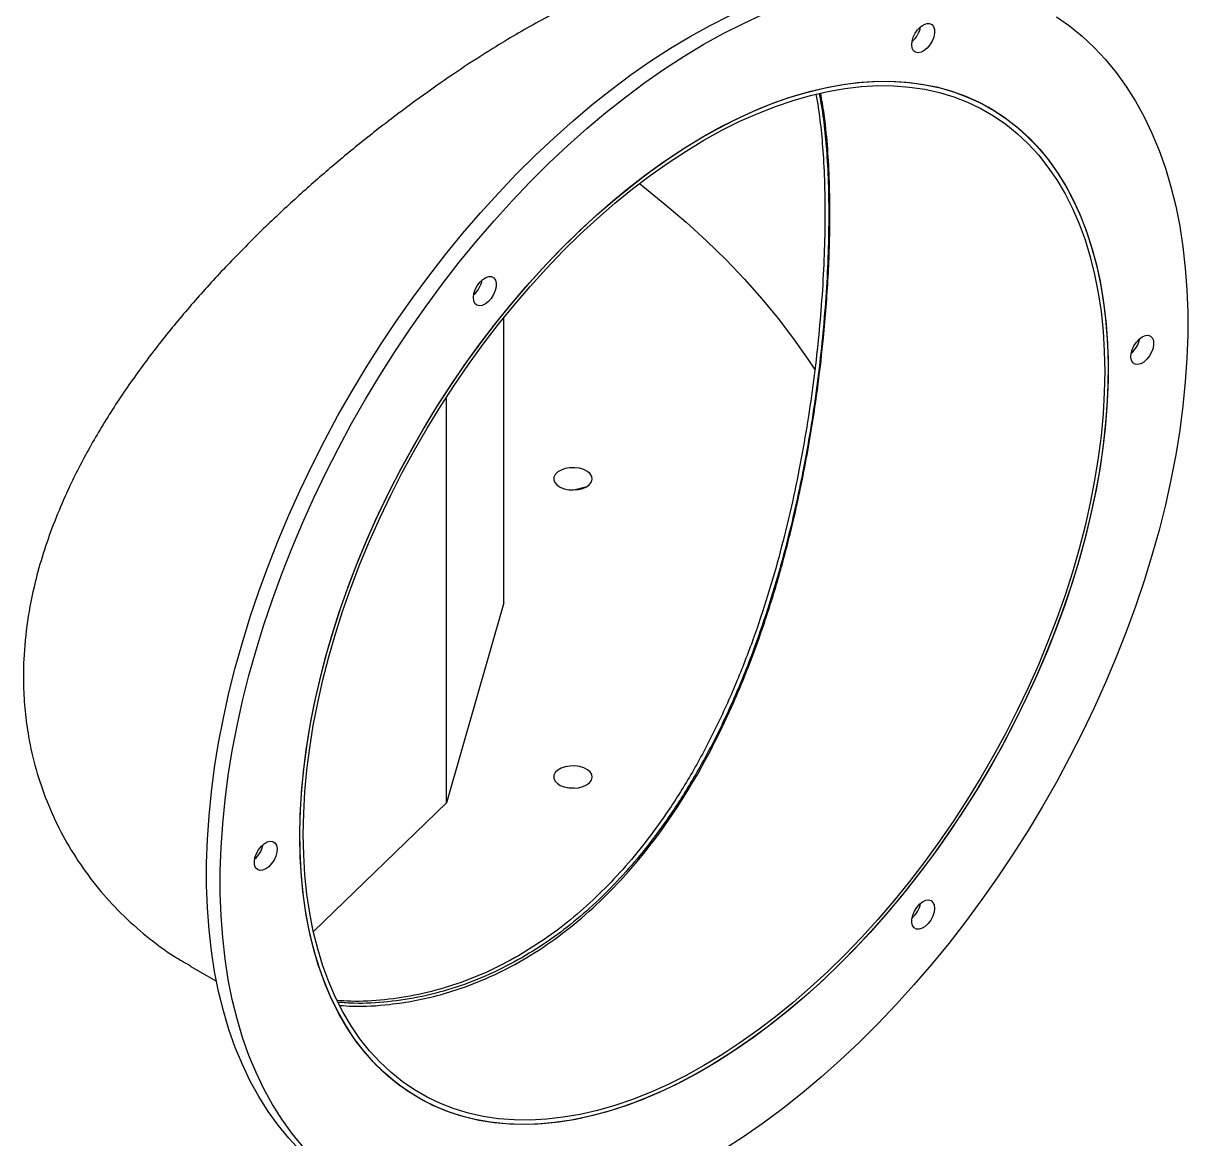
# Model space of a CAD drawing. Header units: millimetres. Extents: x 2 to 418, y 2 to 295.
# Drawn here: x 218.36 to 238.45, y 128.34 to 147.58 of the extents above; entities that cross this region are included whole.
import ezdxf

# ---------------------------------------------------------------- set-up
doc = ezdxf.new("R2010")
doc.units = ezdxf.units.MM

msp = doc.modelspace()

# ---------------------------------------------------------------- linework, layer by layer
at = {"color": 7, "linetype": 'Continuous', "lineweight": 25}
for p, q in [((226.6441, 137.5866), (226.6441, 142.5033)), ((225.6579, 134.1334), (225.6579, 141.1371)), ((228.0563, 139.5775), (227.8786, 139.5328)), ((226.6441, 137.5866), (225.6579, 134.1334)), ((227.8592, 134.3853), (227.747, 134.3926)), ((225.6579, 134.1334), (223.3598, 131.9137)), ((221.2358, 131.3143), (221.6885, 131.0529))]:
    msp.add_line(p, q, dxfattribs=at)
at = {"color": 7, "linetype": 'Continuous', "lineweight": 25, "flags": 128}
for points in [[(229.8643, 147.3592), (230.2048, 147.5477), (230.5447, 147.7199), (230.8835, 147.8755), (231.2206, 148.0141), (231.5554, 148.1356), (231.8875, 148.2397), (232.2161, 148.3264), (232.5409, 148.3954), (232.8612, 148.4466), (233.1765, 148.48), (233.4863, 148.4955), (233.79, 148.493), (234.0872, 148.4726), (234.3774, 148.4343), (234.6601, 148.3782), (234.9348, 148.3043), (235.2011, 148.2128), (235.4585, 148.1039), (235.7065, 147.9776), (235.7666, 147.9437)], [(230.1, 147.2231), (230.4405, 147.4117), (230.7804, 147.5838), (231.1192, 147.7394)], [(236.1806, 147.6982), (236.4088, 147.5381), (236.6265, 147.3614), (236.8334, 147.1684), (237.0291, 146.9594), (237.2132, 146.7349), (237.3855, 146.4951), (237.5456, 146.2405), (237.6934, 145.9715), (237.8285, 145.6885), (237.9508, 145.392), (238.06, 145.0825), (238.1559, 144.7606), (238.2385, 144.4267), (238.3075, 144.0814), (238.3628, 143.7253), (238.4044, 143.359), (238.4321, 142.983), (238.446, 142.5981), (238.446, 142.2048), (238.4321, 141.8039), (238.4044, 141.3959), (238.3628, 140.9816), (238.3075, 140.5616), (238.2385, 140.1366), (238.1559, 139.7074), (238.06, 139.2747), (237.9508, 138.8391), (237.8285, 138.4015), (237.6934, 137.9625), (237.5456, 137.5229), (237.3855, 137.0833), (237.2132, 136.6447), (237.0291, 136.2075), (236.8334, 135.7727), (236.6265, 135.3408), (236.4088, 134.9127), (236.1806, 134.4891), (235.9422, 134.0706), (235.6942, 133.6579), (235.4368, 133.2518), (235.1705, 132.8529), (234.8958, 132.4619), (234.6131, 132.0793), (234.3229, 131.706), (234.0257, 131.3424), (233.722, 130.9892), (233.4122, 130.647), (233.0969, 130.3164), (232.7766, 129.9978), (232.4518, 129.6919), (232.1232, 129.399), (231.7911, 129.1199), (231.4563, 128.8548), (231.1192, 128.6042), (230.7804, 128.3686), (230.4405, 128.1483)], [(233.7109, 147.3439), (233.7437, 147.4116), (233.7867, 147.4732), (233.8367, 147.5241), (233.89, 147.5604), (233.9426, 147.5796), (233.9906, 147.5802), (234.0305, 147.5621), (234.0594, 147.5267), (234.075, 147.4766), (234.0762, 147.4156), (234.0629, 147.3481), (234.0362, 147.2791), (233.9979, 147.2139), (233.951, 147.1571), (233.8989, 147.1131), (233.8455, 147.0851), (233.7947, 147.0751), (233.7503, 147.0839), (233.7156, 147.1109), (233.6932, 147.1541), (233.6847, 147.2102), (233.6907, 147.275), (233.7109, 147.3439)], [(223.1309, 128.1345), (222.9352, 128.3434), (222.7511, 128.568), (222.5788, 128.8078), (222.4186, 129.0624), (222.2709, 129.3314), (222.1357, 129.6144), (222.0135, 129.9109), (221.9043, 130.2203), (221.8083, 130.5423), (221.7258, 130.8762), (221.6568, 131.2215), (221.6015, 131.5776), (221.5599, 131.9439), (221.5321, 132.3198), (221.5182, 132.7048), (221.5182, 133.098), (221.5321, 133.499), (221.5599, 133.907), (221.6015, 134.3213), (221.6568, 134.7413), (221.7258, 135.1663), (221.8083, 135.5955), (221.9043, 136.0282), (222.0135, 136.4637), (222.1357, 136.9014), (222.2709, 137.3404), (222.4186, 137.78), (222.5788, 138.2195), (222.7511, 138.6582), (222.9352, 139.0954), (223.1309, 139.5302), (223.3377, 139.962), (223.5554, 140.3901), (223.7837, 140.8138), (224.022, 141.2323), (224.2701, 141.6449), (224.5275, 142.0511), (224.7937, 142.45), (225.0684, 142.841), (225.3511, 143.2235), (225.6413, 143.5969), (225.9386, 143.9605), (226.2423, 144.3136), (226.5521, 144.6558), (226.8674, 144.9865), (227.1877, 145.3051), (227.5124, 145.611), (227.8411, 145.9038), (228.1731, 146.183), (228.508, 146.4481), (228.8451, 146.6987), (229.1839, 146.9343), (229.5238, 147.1546), (229.8643, 147.3592)], [(223.1709, 128.2074), (222.9868, 128.4319), (222.8145, 128.6717), (222.6543, 128.9263), (222.5066, 129.1953), (222.3714, 129.4783), (222.2492, 129.7748), (222.14, 130.0843), (222.044, 130.4062), (221.9615, 130.7401), (221.8925, 131.0854), (221.8372, 131.4415), (221.7956, 131.8078), (221.7678, 132.1838), (221.7539, 132.5687), (221.7539, 132.962), (221.7678, 133.3629), (221.7956, 133.7709), (221.8372, 134.1853), (221.8925, 134.6052), (221.9615, 135.0302), (222.044, 135.4594), (222.14, 135.8921), (222.2492, 136.3277), (222.3714, 136.7653), (222.5066, 137.2043), (222.6543, 137.6439), (222.8145, 138.0835), (222.9868, 138.5222), (223.1709, 138.9593), (223.3666, 139.3941), (223.5734, 139.826), (223.7911, 140.2541), (224.0194, 140.6777), (224.2577, 141.0962), (224.5058, 141.5089), (224.7632, 141.915), (225.0294, 142.3139), (225.3041, 142.7049), (225.5868, 143.0875), (225.877, 143.4608), (226.1743, 143.8244), (226.478, 144.1776), (226.7878, 144.5198), (227.1031, 144.8504), (227.4234, 145.169), (227.7481, 145.475), (228.0768, 145.7678), (228.4088, 146.0469), (228.7437, 146.312), (229.0808, 146.5626), (229.4196, 146.7982), (229.7595, 147.0185), (230.1, 147.2231)], [(223.1271, 133.5581), (223.134, 133.9207), (223.1548, 134.2907), (223.1893, 134.6672), (223.2376, 135.0495), (223.2995, 135.4368), (223.3749, 135.8284), (223.4636, 136.2234), (223.5655, 136.6212), (223.6804, 137.0209), (223.8081, 137.4217), (223.9482, 137.8228), (224.1005, 138.2234), (224.2648, 138.6228), (224.4406, 139.0201), (224.6277, 139.4145), (224.8256, 139.8054), (225.034, 140.1918), (225.2525, 140.573), (225.4806, 140.9483), (225.7179, 141.3169), (225.9638, 141.6781), (226.218, 142.0311), (226.4799, 142.3754), (226.749, 142.7101), (227.0247, 143.0346), (227.3065, 143.3484), (227.5939, 143.6506), (227.8862, 143.9409), (228.183, 144.2185), (228.4835, 144.4829), (228.7873, 144.7336), (229.0937, 144.9702), (229.402, 145.192), (229.7118, 145.3988), (230.0223, 145.5901), (230.333, 145.7654), (230.6432, 145.9245), (230.9523, 146.0671), (231.2598, 146.1928), (231.5649, 146.3014), (231.8671, 146.3927), (232.1659, 146.4665), (232.4605, 146.5227), (232.7504, 146.5611), (233.0351, 146.5817), (233.3139, 146.5844), (233.5864, 146.5693), (233.852, 146.5363), (234.1101, 146.4856), (234.3602, 146.4172), (234.6019, 146.3312), (234.8346, 146.2279), (235.0579, 146.1074), (235.2714, 145.97), (235.4746, 145.8159), (235.6672, 145.6455), (235.8487, 145.4591), (236.0188, 145.257), (236.1771, 145.0397), (236.3234, 144.8076), (236.4573, 144.5612), (236.5786, 144.3009), (236.687, 144.0273), (236.7824, 143.7409), (236.8645, 143.4422), (236.9331, 143.1319), (236.9882, 142.8106), (237.0296, 142.479), (237.0573, 142.1376), (237.0711, 141.7871), (237.0711, 141.4284), (237.0573, 141.0619), (237.0296, 140.6886), (236.9882, 140.3091), (236.9331, 139.9242), (236.8645, 139.5347), (236.7824, 139.1413), (236.687, 138.7448), (236.5786, 138.3459), (236.4573, 137.9456), (236.3234, 137.5446), (236.1771, 137.1436), (236.0188, 136.7435), (235.8487, 136.3451), (235.6672, 135.9491), (235.4746, 135.5564), (235.2714, 135.1677), (235.0579, 134.7837), (234.8346, 134.4054), (234.6019, 134.0334), (234.3602, 133.6684), (234.1101, 133.3111), (233.852, 132.9624), (233.5864, 132.6228), (233.3139, 132.2931), (233.0351, 131.9739), (232.7504, 131.6658), (232.4605, 131.3695), (232.1659, 131.0855), (231.8671, 130.8144), (231.5649, 130.5568), (231.2598, 130.3131), (230.9523, 130.0838), (230.6432, 129.8695), (230.333, 129.6704), (230.0223, 129.4871), (229.7118, 129.3198), (229.402, 129.1689), (229.0937, 129.0348), (228.7873, 128.9176), (228.4835, 128.8176), (228.183, 128.735), (227.8862, 128.67), (227.5939, 128.6227), (227.3065, 128.5932), (227.0247, 128.5815), (226.749, 128.5877), (226.4799, 128.6118), (226.218, 128.6536), (225.9638, 128.7132), (225.7179, 128.7904), (225.4806, 128.8851), (225.2525, 128.997), (225.034, 129.126), (224.8256, 129.2718), (224.6277, 129.4341), (224.4406, 129.6125), (224.2648, 129.8068), (224.1005, 130.0166), (223.9482, 130.2413), (223.8081, 130.4806), (223.6804, 130.7341), (223.5655, 131.0011), (223.4636, 131.2812), (223.3749, 131.5738), (223.2995, 131.8783), (223.2376, 132.1942), (223.1893, 132.5207), (223.1548, 132.8574), (223.134, 133.2034), (223.1271, 133.5581)], [(230.1, 145.6354), (230.4106, 145.8067), (230.7206, 145.9617), (231.0294, 146.1001), (231.3363, 146.2215), (231.6408, 146.3258), (231.9422, 146.4128), (232.2399, 146.4822), (232.5334, 146.5339), (232.8221, 146.5679), (233.1054, 146.5841), (233.3827, 146.5823), (233.6535, 146.5627), (233.9172, 146.5253), (234.1733, 146.4701), (234.4214, 146.3973), (234.6609, 146.307), (234.8913, 146.1994), (235.1122, 146.0746), (235.3232, 145.933), (235.5238, 145.7748), (235.7136, 145.6004), (235.8923, 145.41), (236.0595, 145.2041), (236.2148, 144.9831), (236.358, 144.7473), (236.4888, 144.4974), (236.6069, 144.2337), (236.7121, 143.9569), (236.8042, 143.6673), (236.8829, 143.3657), (236.9482, 143.0526), (236.9998, 142.7287), (237.0378, 142.3945), (237.062, 142.0508), (237.0724, 141.6982), (237.0689, 141.3374), (237.0517, 140.9692), (237.0206, 140.5943), (236.9757, 140.2134), (236.9172, 139.8273), (236.8452, 139.4367), (236.7598, 139.0424), (236.6611, 138.6452), (236.5495, 138.246), (236.425, 137.8454), (236.288, 137.4443), (236.1387, 137.0435), (235.9774, 136.6437), (235.8044, 136.2458), (235.6201, 135.8506), (235.4248, 135.4588), (235.219, 135.0712), (235.003, 134.6886), (234.7773, 134.3118), (234.5423, 133.9414), (234.2984, 133.5783), (234.0463, 133.2231), (233.7862, 132.8766), (233.5189, 132.5395), (233.2448, 132.2123), (232.9645, 131.8958), (232.6784, 131.5906), (232.3873, 131.2973), (232.0916, 131.0165), (231.7919, 130.7488), (231.4889, 130.4945), (231.1831, 130.2544), (230.8752, 130.0288), (230.5657, 129.8182), (230.2553, 129.6231), (229.9446, 129.4437), (229.6342, 129.2805), (229.3248, 129.1338), (229.0169, 129.0039), (228.7111, 128.891), (228.4081, 128.7953), (228.1084, 128.7171), (227.8127, 128.6565), (227.5216, 128.6136), (227.2355, 128.5886), (226.9552, 128.5814), (226.681, 128.592), (226.4137, 128.6206), (226.1537, 128.6669), (225.9015, 128.7309), (225.6577, 128.8125), (225.4227, 128.9115), (225.197, 129.0277), (224.981, 129.1609), (224.7751, 129.3108), (224.5799, 129.4772), (224.3956, 129.6596), (224.2226, 129.8578), (224.0613, 130.0714), (223.912, 130.2998), (223.775, 130.5427), (223.6505, 130.7996), (223.5388, 131.0699), (223.4402, 131.3532), (223.3548, 131.6488), (223.2827, 131.9562), (223.2243, 132.2748), (223.1794, 132.604), (223.1483, 132.943), (223.131, 133.2912), (223.1276, 133.648), (223.1379, 134.0126), (223.1621, 134.3842), (223.2001, 134.7623), (223.2518, 135.1459), (223.3171, 135.5343), (223.3958, 135.9269), (223.4879, 136.3227), (223.593, 136.721), (223.7111, 137.121), (223.8419, 137.522), (223.9851, 137.923), (224.1405, 138.3234), (224.3077, 138.7223), (224.4863, 139.119), (224.6762, 139.5126), (224.8768, 139.9024), (225.0877, 140.2876), (225.3086, 140.6674), (225.5391, 141.0411), (225.7786, 141.4079), (226.0266, 141.7671), (226.2828, 142.1181), (226.5465, 142.46), (226.8173, 142.7922), (227.0946, 143.1141), (227.3779, 143.425), (227.6665, 143.7243), (227.96, 144.0115), (228.2578, 144.2858), (228.5592, 144.5469), (228.8637, 144.7941), (229.1706, 145.027), (229.4794, 145.2452), (229.7894, 145.4481), (230.1, 145.6354)], [(223.1861, 133.5921), (223.193, 133.9543), (223.2139, 134.3238), (223.2486, 134.6999), (223.2972, 135.0818), (223.3594, 135.4687), (223.4352, 135.8599), (223.5244, 136.2546), (223.6269, 136.6519), (223.7424, 137.0512), (223.8707, 137.4514), (224.0116, 137.852), (224.1647, 138.252), (224.3298, 138.6507), (224.5065, 139.0472), (224.6945, 139.4408), (224.8933, 139.8306), (225.1026, 140.2159), (225.322, 140.5959), (225.551, 140.9698), (225.7892, 141.337), (226.0361, 141.6965), (226.2911, 142.0478), (226.5538, 142.3901), (226.8237, 142.7227), (227.1001, 143.0449), (227.3826, 143.3562), (227.6706, 143.6558), (227.9635, 143.9432), (228.2606, 144.2178), (228.5615, 144.479), (228.8655, 144.7264), (229.1719, 144.9593), (229.4802, 145.1774), (229.7898, 145.3802), (230.1, 145.5674), (230.4102, 145.7384), (230.7197, 145.893), (231.0281, 146.0309), (231.3345, 146.1517), (231.6385, 146.2553), (231.9393, 146.3415), (232.2365, 146.41), (232.5294, 146.4607), (232.8173, 146.4936), (233.0998, 146.5085), (233.3763, 146.5054), (233.6461, 146.4844), (233.9088, 146.4454), (234.1639, 146.3886), (234.4108, 146.3141), (234.6489, 146.2219), (234.8779, 146.1124), (235.0973, 145.9857), (235.3067, 145.8421), (235.5055, 145.6819), (235.6935, 145.5053), (235.8702, 145.3128), (236.0352, 145.1047), (236.1884, 144.8815), (236.3292, 144.6436), (236.4575, 144.3914), (236.573, 144.1256), (236.6755, 143.8466), (236.7648, 143.5549), (236.8406, 143.2513), (236.9028, 142.9362), (236.9513, 142.6103), (236.9861, 142.2743), (237.007, 141.9289), (237.0139, 141.5747), (237.007, 141.2125), (236.9861, 140.843), (236.9513, 140.4669), (236.9028, 140.085), (236.8406, 139.6981), (236.7648, 139.3069), (236.6755, 138.9122), (236.573, 138.5149), (236.4575, 138.1156), (236.3292, 137.7154), (236.1884, 137.3148), (236.0352, 136.9148), (235.8702, 136.5161), (235.6935, 136.1196), (235.5055, 135.726), (235.3067, 135.3362), (235.0973, 134.9509), (234.8779, 134.5709), (234.6489, 134.197), (234.4108, 133.8298), (234.1639, 133.4703), (233.9088, 133.119), (233.6461, 132.7767), (233.3763, 132.4441), (233.0998, 132.1219), (232.8173, 131.8106), (232.5294, 131.511), (232.2365, 131.2236), (231.9393, 130.949), (231.6385, 130.6878), (231.3345, 130.4404), (231.0281, 130.2075), (230.7197, 129.9894), (230.4102, 129.7866), (230.1, 129.5994), (229.7898, 129.4284), (229.4802, 129.2738), (229.1719, 129.1359), (228.8655, 129.0151), (228.5615, 128.9115), (228.2606, 128.8253), (227.9635, 128.7568), (227.6706, 128.7061), (227.3826, 128.6732), (227.1001, 128.6583), (226.8237, 128.6614), (226.5538, 128.6824), (226.2911, 128.7214), (226.0361, 128.7782), (225.7892, 128.8527), (225.551, 128.9449), (225.322, 129.0544), (225.1026, 129.1811), (224.8933, 129.3247), (224.6945, 129.4849), (224.5065, 129.6615), (224.3298, 129.854), (224.1647, 130.0621), (224.0116, 130.2853), (223.8707, 130.5232), (223.7424, 130.7754), (223.6269, 131.0412), (223.5244, 131.3202), (223.4352, 131.6119), (223.3594, 131.9155), (223.2972, 132.2306), (223.2486, 132.5565), (223.2139, 132.8925), (223.193, 133.2379), (223.1861, 133.5921)], [(228.9849, 144.8191), (229.0435, 144.7736), (229.427, 144.4651), (229.7944, 144.1501), (230.1456, 143.829), (230.4801, 143.5021), (230.7976, 143.1695), (231.098, 142.8317), (231.3809, 142.4889), (231.646, 142.1414), (231.8932, 141.7895), (232.0181, 141.5994)], [(226.1488, 142.7516), (226.1286, 142.7971), (226.1226, 142.855), (226.131, 142.9209), (226.1535, 142.9899), (226.1882, 143.0569), (226.2326, 143.117), (226.2834, 143.1657), (226.3368, 143.1994), (226.3889, 143.2155), (226.4358, 143.2129), (226.4741, 143.1918), (226.5008, 143.1538), (226.5141, 143.1016), (226.5129, 143.0391), (226.4973, 142.971), (226.4684, 142.9024), (226.4285, 142.8382), (226.3805, 142.7833), (226.3279, 142.7417), (226.2746, 142.7166), (226.2246, 142.7098), (226.1816, 142.7217), (226.1488, 142.7516)], [(237.6621, 142.1757), (237.7151, 142.1979), (237.7642, 142.2016), (237.8056, 142.1866), (237.8365, 142.1539), (237.8544, 142.1061), (237.8581, 142.0466), (237.8472, 141.9798), (237.8226, 141.9108), (237.7861, 141.8445), (237.7404, 141.7861), (237.6888, 141.7397), (237.6354, 141.7088), (237.5838, 141.6957), (237.5381, 141.7014), (237.5016, 141.7255), (237.477, 141.7661), (237.4661, 141.8203), (237.4698, 141.884), (237.4877, 141.9526), (237.5185, 142.0209), (237.56, 142.0838), (237.6091, 142.1367), (237.6621, 142.1757)], [(228.0756, 139.5878), (228.1268, 139.6259), (228.16, 139.6702), (228.1731, 139.7179), (228.1652, 139.7659), (228.1369, 139.8113), (228.0899, 139.8512), (228.0273, 139.8831), (227.9528, 139.905), (227.8713, 139.9155), (227.7878, 139.914), (227.7075, 139.9005), (227.6356, 139.876), (227.5765, 139.8418), (227.534, 139.8003), (227.5107, 139.754), (227.5081, 139.7058), (227.5263, 139.6587), (227.5642, 139.6157), (227.6195, 139.5796), (227.6886, 139.5524), (227.7672, 139.5361), (227.8504, 139.5316), (227.9329, 139.5391), (228.0096, 139.5583), (228.0756, 139.5878)], [(228.0756, 134.4414), (228.1268, 134.4795), (228.16, 134.5238), (228.1731, 134.5714), (228.1652, 134.6194), (228.1369, 134.6648), (228.0899, 134.7047), (228.0273, 134.7366), (227.9528, 134.7585), (227.8713, 134.769), (227.7878, 134.7675), (227.7075, 134.7541), (227.6356, 134.7295), (227.5765, 134.6954), (227.534, 134.6539), (227.5107, 134.6076), (227.5081, 134.5593), (227.5263, 134.5123), (227.5642, 134.4693), (227.6195, 134.4331), (227.6886, 134.406), (227.7672, 134.3897), (227.8504, 134.3851), (227.9329, 134.3927), (228.0096, 134.4118), (228.0756, 134.4414)], [(222.5379, 132.9911), (222.4849, 132.9689), (222.4358, 132.9652), (222.3943, 132.9802), (222.3635, 133.0129), (222.3456, 133.0607), (222.3419, 133.1202), (222.3528, 133.187), (222.3774, 133.2561), (222.4139, 133.3223), (222.4596, 133.3808), (222.5111, 133.4272), (222.5646, 133.458), (222.6161, 133.4711), (222.6618, 133.4654), (222.6983, 133.4413), (222.7229, 133.4007), (222.7338, 133.3465), (222.7302, 133.2828), (222.7123, 133.2142), (222.6814, 133.1459), (222.6399, 133.083), (222.5909, 133.0301), (222.5379, 132.9911)], [(234.0511, 132.4152), (234.0713, 132.3697), (234.0774, 132.3118), (234.0689, 132.2459), (234.0465, 132.1769), (234.0118, 132.1099), (233.9674, 132.0498), (233.9166, 132.0011), (233.8632, 131.9674), (233.8111, 131.9513), (233.7641, 131.9539), (233.7259, 131.975), (233.6991, 132.013), (233.6859, 132.0652), (233.6871, 132.1277), (233.7027, 132.1958), (233.7315, 132.2644), (233.7715, 132.3286), (233.8195, 132.3835), (233.8721, 132.4251), (233.9254, 132.4502), (233.9754, 132.457), (234.0183, 132.4451), (234.0511, 132.4152)]]:
    msp.add_lwpolyline(points, dxfattribs=at)
at = {"color": 7, "linetype": 'Continuous', "lineweight": 25}
for centre, radius, start, end in [((233.3968, 147.6082), 0.4479, 310.83958, 349.16579), ((225.8352, 143.2424), 0.4473, 310.81577, 349.18961), ((237.1776, 142.2286), 0.4481, 310.85023, 349.15515), ((222.0549, 133.4967), 0.4465, 310.77874, 349.22664), ((233.3966, 132.4833), 0.4481, 310.84773, 349.15765)]:
    msp.add_arc(centre, radius, start, end, dxfattribs=at)
for points, knots in [([(231.0949, 148.3928), (231.0886, 148.3973), (230.9957, 148.4635), (230.7836, 148.5374), (230.4517, 148.6107), (230.0748, 148.6193), (229.7005, 148.5761), (229.3427, 148.4987), (229.0135, 148.4044), (228.6241, 148.2686), (228.1668, 148.0792), (227.6904, 147.8506), (227.2515, 147.6178), (226.8591, 147.3949), (226.4097, 147.1234), (225.9011, 146.7954), (225.3284, 146.4002), (224.7443, 145.9703), (224.1559, 145.5094), (223.5734, 145.0242), (222.9968, 144.5134), (222.4288, 143.9764), (221.8653, 143.4053), (221.317, 142.805), (220.7861, 142.1709), (220.2885, 141.5139), (219.8294, 140.8332), (219.4203, 140.1366), (219.104, 139.5), (218.8675, 138.9318), (218.6941, 138.4354), (218.5382, 137.8805), (218.4179, 137.2689), (218.3594, 136.6742), (218.3538, 136.1556), (218.3812, 135.7117), (218.4476, 135.2265), (218.5668, 134.7065), (218.7534, 134.1561), (218.9956, 133.6285), (219.2927, 133.1251), (219.64, 132.6551), (220.0364, 132.218), (220.4786, 131.8248), (220.8815, 131.5213), (221.1471, 131.3735), (221.2399, 131.3219)], [0, 0, 0, 0, 0.0019492, 0.0288193, 0.0556887, 0.0831006, 0.110511, 0.1293795, 0.1482656, 0.1671327, 0.1929353, 0.218737, 0.236513, 0.254306, 0.272082, 0.2961693, 0.3202571, 0.3450254, 0.3697948, 0.3942915, 0.4187892, 0.4438996, 0.4690108, 0.4954111, 0.5218116, 0.5489186, 0.5760247, 0.6034203, 0.6308141, 0.6496866, 0.6685774, 0.6874483, 0.7128914, 0.7383337, 0.7558723, 0.7734281, 0.7909671, 0.8145461, 0.8381261, 0.8623357, 0.8865466, 0.9112149, 0.9358843, 0.961152, 0.9864202, 1, 1, 1, 1]), ([(232.0303, 146.3586), (232.0379, 146.3208), (232.0725, 146.149), (232.1153, 145.8055), (232.1608, 145.305), (232.1859, 144.7351), (232.1896, 144.0988), (232.1702, 143.4264), (232.1285, 142.7372), (232.0655, 142.0376), (231.9821, 141.3345), (231.8765, 140.62), (231.7454, 139.8845), (231.5856, 139.1319), (231.3941, 138.367), (231.1734, 137.6111), (230.9155, 136.849), (230.6146, 136.0873), (230.267, 135.3335), (229.8808, 134.6148), (229.4858, 133.9862), (229.0898, 133.4439), (228.7019, 132.9789), (228.2914, 132.5492), (227.8604, 132.1599), (227.398, 131.7995), (227.0697, 131.5981), (226.8984, 131.4931)], [0, 0, 0, 0, 0.0105755, 0.0480018, 0.085277, 0.1280088, 0.1709122, 0.2138174, 0.2565519, 0.2968625, 0.3373019, 0.3777522, 0.4180777, 0.4609603, 0.5039742, 0.5469931, 0.5898823, 0.6363876, 0.6830633, 0.729728, 0.7762181, 0.8128778, 0.8496867, 0.8865391, 0.9233341, 0.9599819, 1, 1, 1, 1]), ([(232.0849, 146.3735), (232.0965, 146.3163), (232.1353, 146.1254), (232.1815, 145.761), (232.2267, 145.2595), (232.2516, 144.6893), (232.255, 144.0524), (232.2352, 143.3796), (232.1931, 142.69), (232.1294, 141.9898), (232.0452, 141.286), (231.9389, 140.5708), (231.8068, 139.8348), (231.6459, 139.0818), (231.4532, 138.3167), (231.2312, 137.5606), (230.9719, 136.7988), (230.6697, 136.0377), (230.3209, 135.2847), (229.9335, 134.567), (229.5375, 133.9395), (229.1407, 133.3983), (228.7522, 132.9345), (228.3412, 132.5059), (227.9098, 132.1178), (227.4502, 131.761), (227.1253, 131.562), (226.9573, 131.4591)], [0, 0, 0, 0, 0.015931, 0.0531616, 0.090242, 0.1327714, 0.1754712, 0.218173, 0.260705, 0.3008604, 0.341144, 0.3814385, 0.4216086, 0.4643171, 0.5071567, 0.5500011, 0.5927162, 0.6389946, 0.6854429, 0.7318801, 0.7781436, 0.8146118, 0.8512284, 0.8878882, 0.924491, 0.9609477, 1, 1, 1, 1]), ([(232.2729, 144.3117), (232.2708, 144.5171), (232.2667, 144.928), (232.2317, 145.4979), (232.1829, 145.9879), (232.1334, 146.2642), (232.1124, 146.3811)], [0, 0, 0, 0, 0.264105, 0.5282157, 0.800545, 1, 1, 1, 1]), ([(223.819, 130.6379), (223.891, 130.6322), (224.1733, 130.6096), (224.6073, 130.6411), (225.1133, 130.7139), (225.5513, 130.816), (226.0343, 130.969), (226.5574, 131.1899), (227.1187, 131.4973), (227.6646, 131.8718), (228.1783, 132.3012), (228.6526, 132.7737), (229.0921, 133.2848), (229.5056, 133.8437), (229.8941, 134.4507), (230.2526, 135.0971), (230.5833, 135.7842), (230.8833, 136.5038), (231.1572, 137.2635), (231.4013, 138.0531), (231.5931, 138.7823), (231.7408, 139.4302), (231.8541, 139.993), (231.9681, 140.6394), (232.0748, 141.3649), (232.1563, 142.0775), (232.2102, 142.6927), (232.244, 143.2142), (232.2679, 143.7596), (232.2711, 144.1157), (232.2729, 144.3117)], [0, 0, 0, 0, 0.0145823, 0.0571766, 0.0865353, 0.1159226, 0.1452797, 0.1846582, 0.2240363, 0.2646652, 0.3052949, 0.3430877, 0.3808818, 0.4196816, 0.4584831, 0.4980481, 0.5376145, 0.5781719, 0.6187298, 0.6612749, 0.7038193, 0.7329996, 0.7622037, 0.7913822, 0.8338212, 0.8762572, 0.9055399, 0.9348525, 0.9641335, 1, 1, 1, 1]), ([(226.8984, 131.4931), (226.7131, 131.3934), (226.3419, 131.1937), (225.7647, 130.9753), (225.1791, 130.8153), (224.5896, 130.7259), (224.1194, 130.6956), (223.85, 130.7158), (223.7744, 130.7215)], [0, 0, 0, 0, 0.1853559, 0.3714087, 0.5574898, 0.7428843, 0.9278121, 1, 1, 1, 1]), ([(226.9573, 131.4591), (226.772, 131.3594), (226.4007, 131.1596), (225.8233, 130.9411), (225.2376, 130.7811), (224.6482, 130.6911), (224.1641, 130.661), (223.8809, 130.6826), (223.7915, 130.6895)], [0, 0, 0, 0, 0.1829398, 0.3665673, 0.5502224, 0.7332001, 0.9157199, 1, 1, 1, 1])]:
    msp.add_open_spline(points, degree=3, knots=knots, dxfattribs=at)

doc.saveas('drawing.dxf')
